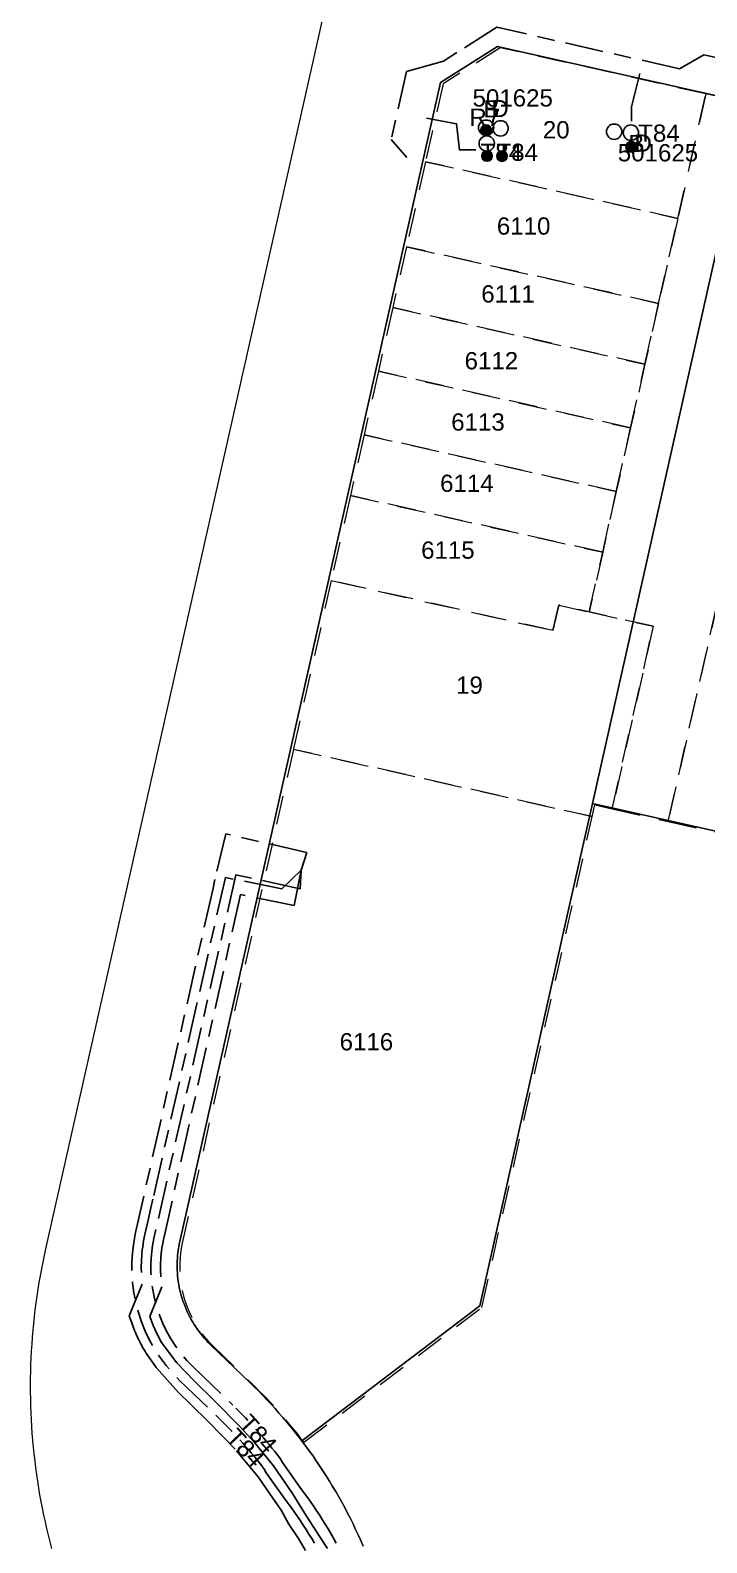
# Model space of a CAD drawing. Header units: metres. Extents: x 305195 to 306755, y 6261447 to 6263623.
# Drawn here: x 305432.2 to 305502.8, y 6262434 to 6262592 of the extents above; entities that cross this region are included whole.
import ezdxf
from ezdxf.enums import TextEntityAlignment as Align

# ---------------------------------------------------------------- set-up
doc = ezdxf.new("R2010")
doc.units = ezdxf.units.M
doc.linetypes.add('Cable Exist UG', pattern=[8.2, 4, -1.2, 1.8, -1.2])
doc.linetypes.add('Dash', pattern=[5, 3, -2])
doc.layers.get('0').update_dxf_attribs({"color": 6})
for name, color, linetype, lineweight in [('Cadastre Developer_SP_EXT', 9, 'Continuous', 5), ('Cadastre Land Parcels_SP_EXT', 9, 'Continuous', 5), ('Cadastre Roads_SP_EXT', 9, 'Continuous', 5)]:
    doc.layers.add(name, color=color, linetype=linetype, lineweight=lineweight)
for name, color, linetype in [('Duct_SP_EXT', 7, 'Continuous'), ('Mains_HV_EXT', 7, 'Continuous'), ('Mains_LV_EXT', 7, 'Continuous')]:
    doc.layers.add(name, color=color, linetype=linetype)
doc.styles.get("Standard").update_dxf_attribs({"font": 'arial.ttf'})

# ---------------------------------------------------------------- blocks, each defined once
blk = doc.blocks.new('DUCT_EXT')
blk.add_circle((0, 0.8), 0.8)
at = {"flags": 1}
blk.add_attdef('Z', (0, 0), '', height=0.2, dxfattribs=at)
at = {"flags": 9}
for tag, p in [('DUCT_CODE', (0, 0)), ('XSECT_TYPE', (0, -0.2)), ('STATE', (0, -0.6)), ('FB_REFERENCE', (0, -0.4)), ('NOTES', (0, -0.8))]:
    blk.add_attdef(tag, text='', height=0.2, dxfattribs=at).set_placement(p, align=Align.MIDDLE_LEFT)
blk = doc.blocks.new('CABLE_LARGE_EXT')
h = blk.add_hatch(color=256)
edge = h.paths.add_edge_path()
edge.add_arc((0, 0.55), 0.55, 0, 360)
blk.add_circle((0, 0.55), 0.55)
at = {"flags": 1}
blk.add_attdef('Z', (0, 0), '', height=0.2, dxfattribs=at)
at = {"flags": 9}
for tag, p in [('COND_CODE', (0, 0)), ('STATE', (0, -0.4)), ('XSECT_SIZE', (0, -0.6)), ('FB_REFERENCE', (0, -0.2)), ('NOTES', (0, -0.8))]:
    blk.add_attdef(tag, text='', height=0.2, dxfattribs=at).set_placement(p, align=Align.MIDDLE_LEFT)

msp = doc.modelspace()

# ---------------------------------------------------------------- linework, layer by layer
at = {"layer": 'Cadastre Developer_SP_EXT', "linetype": 'Dash'}
for points in [[(305502.73, 6262585.32), (305481.27, 6262590.15), (305475.29, 6262586.37), (305473.46, 6262578.25), (305499.81, 6262572.33), (305502.73, 6262585.32)], [(305499.8, 6262572.33), (305473.46, 6262578.25), (305471.46, 6262569.36), (305497.8, 6262563.44), (305499.8, 6262572.33)], [(305497.8, 6262563.44), (305471.46, 6262569.36), (305470.04, 6262563.02), (305496.38, 6262557.09), (305497.8, 6262563.44)], [(305496.38, 6262557.09), (305470.04, 6262563.02), (305468.54, 6262556.37), (305494.88, 6262550.44), (305496.38, 6262557.09)], [(305494.88, 6262550.44), (305468.54, 6262556.37), (305467.04, 6262549.72), (305493.38, 6262543.8), (305494.88, 6262550.44)], [(305493.38, 6262543.8), (305467.04, 6262549.72), (305465.62, 6262543.38), (305491.96, 6262537.46), (305493.38, 6262543.8)], [(305491.96, 6262537.46), (305465.62, 6262543.38), (305463.62, 6262534.49), (305486.77, 6262529.28), (305487.37, 6262531.94), (305490.56, 6262531.22), (305491.96, 6262537.46)], [(305514.97, 6262535.11), (305505.1, 6262537.33), (305498.8, 6262509.33), (305508.67, 6262507.11), (305514.97, 6262535.11)], [(305497.24, 6262529.72), (305487.37, 6262531.94), (305486.77, 6262529.28), (305463.62, 6262534.49), (305459.65, 6262516.88), (305490.87, 6262509.86), (305491.14, 6262511.06), (305492.95, 6262510.65), (305497.24, 6262529.72)]]:
    msp.add_lwpolyline(points, close=True, dxfattribs=at)
msp.add_lwpolyline([(305510.53, 6262583.57), (305502.73, 6262585.32), (305499.81, 6262572.33), (305497.8, 6262563.44), (305496.38, 6262557.09), (305494.88, 6262550.44), (305493.38, 6262543.8), (305491.96, 6262537.46), (305490.56, 6262531.22), (305497.24, 6262529.72), (305492.95, 6262510.65), (305498.8, 6262509.33), (305505.1, 6262537.33)], dxfattribs=at)
msp.add_lwpolyline([(305490.87, 6262509.84), (305459.66, 6262516.87), (305448.06, 6262465.31), (305448.06, 6262465.31, 0.26154), (305451.28, 6262454.52), (305451.28, 6262454.52), (305455.42, 6262450.52), (305455.42, 6262450.52, -0.038375), (305460.76, 6262444.5), (305460.76, 6262444.5), (305479.34, 6262458.59)], format="xyb", close=True, dxfattribs=at)
at = {"layer": 'Cadastre Land Parcels_SP_EXT', "linetype": 'Continuous'}
msp.add_lwpolyline([(305479.12, 6262458.74), (305488.26, 6262499.51), (305490.89, 6262511.22), (305507.31, 6262584.35), (305480.98, 6262590.29), (305475.02, 6262586.51), (305447.8, 6262465.48), (305447.73, 6262465.19), (305447.68, 6262464.89), (305447.63, 6262464.59), (305447.59, 6262464.29), (305447.56, 6262463.99), (305447.54, 6262463.69), (305447.52, 6262463.39), (305447.52, 6262463.09), (305447.52, 6262462.79), (305447.52, 6262462.48), (305447.54, 6262462.18), (305447.57, 6262461.88), (305447.6, 6262461.58), (305447.64, 6262461.28), (305447.68, 6262460.98), (305447.74, 6262460.69), (305447.8, 6262460.39), (305447.87, 6262460.1), (305447.95, 6262459.81), (305448.04, 6262459.52), (305448.13, 6262459.23), (305448.24, 6262458.95), (305448.35, 6262458.67), (305448.46, 6262458.39), (305448.58, 6262458.11), (305448.72, 6262457.84), (305448.85, 6262457.57), (305449, 6262457.31), (305449.15, 6262457.05), (305449.31, 6262456.79), (305449.47, 6262456.54), (305449.64, 6262456.29), (305449.82, 6262456.05), (305450.01, 6262455.81), (305450.2, 6262455.57), (305450.39, 6262455.34), (305450.6, 6262455.12), (305450.81, 6262454.9), (305451.02, 6262454.69), (305455.16, 6262450.69), (305455.61, 6262450.25), (305456.04, 6262449.82), (305456.48, 6262449.37), (305456.9, 6262448.92), (305457.33, 6262448.47), (305457.74, 6262448.01), (305458.15, 6262447.55), (305458.56, 6262447.08), (305458.96, 6262446.6), (305459.35, 6262446.13), (305459.74, 6262445.65), (305460.13, 6262445.16), (305460.55, 6262444.64), (305479.12, 6262458.74)], close=True, dxfattribs=at)
for points in [[(305507.31, 6262584.35), (305490.89, 6262511.22), (305580.46, 6262491.1)], [(305580.46, 6262491.1), (305490.89, 6262511.22), (305488.26, 6262499.51), (305479.12, 6262458.74), (305460.55, 6262444.64), (305460.94, 6262444.13), (305461.31, 6262443.61), (305461.68, 6262443.1), (305462.04, 6262442.57), (305462.4, 6262442.05), (305462.75, 6262441.51), (305463.09, 6262440.98), (305463.43, 6262440.44), (305463.76, 6262439.89), (305464.09, 6262439.34), (305464.4, 6262438.79), (305464.71, 6262438.24), (305465.02, 6262437.68), (305465.32, 6262437.11), (305465.61, 6262436.55), (305465.89, 6262435.98), (305466.16, 6262435.4), (305466.43, 6262434.82), (305466.7, 6262434.24), (305466.95, 6262433.66)]]:
    msp.add_lwpolyline(points, dxfattribs=at)
at = {"layer": 'Cadastre Roads_SP_EXT', "linetype": 'Continuous'}
for points in [[(305463.11, 6262595.1), (305461.85, 6262589.48), (305433.78, 6262464.71), (305433.62, 6262464.01), (305433.48, 6262463.31), (305433.34, 6262462.6), (305433.21, 6262461.89), (305433.08, 6262461.19), (305432.97, 6262460.48), (305432.86, 6262459.77), (305432.76, 6262459.05), (305432.67, 6262458.34), (305432.59, 6262457.63), (305432.51, 6262456.91), (305432.44, 6262456.2), (305432.38, 6262455.48), (305432.33, 6262454.76), (305432.28, 6262454.05), (305432.25, 6262453.33), (305432.22, 6262452.61), (305432.2, 6262451.89), (305432.18, 6262451.18), (305432.18, 6262450.46), (305432.18, 6262449.74), (305432.19, 6262449.02), (305432.21, 6262448.3), (305432.24, 6262447.58), (305432.27, 6262446.86), (305432.31, 6262446.15), (305432.36, 6262445.43), (305432.42, 6262444.71), (305432.48, 6262444), (305432.56, 6262443.28), (305432.64, 6262442.57), (305432.73, 6262441.86), (305432.83, 6262441.14), (305432.93, 6262440.43), (305433.04, 6262439.72), (305433.16, 6262439.01), (305433.29, 6262438.31), (305433.43, 6262437.6), (305433.57, 6262436.9), (305433.72, 6262436.19), (305433.88, 6262435.49), (305434.05, 6262434.79), (305434.22, 6262434.1), (305434.4, 6262433.4)], [(305466.95, 6262433.66), (305466.7, 6262434.24), (305466.43, 6262434.82), (305466.16, 6262435.4), (305465.89, 6262435.98), (305465.61, 6262436.55), (305465.32, 6262437.11), (305465.02, 6262437.68), (305464.71, 6262438.24), (305464.4, 6262438.79), (305464.09, 6262439.34), (305463.76, 6262439.89), (305463.43, 6262440.44), (305463.09, 6262440.98), (305462.75, 6262441.51), (305462.4, 6262442.05), (305462.04, 6262442.57), (305461.68, 6262443.1), (305461.31, 6262443.61), (305460.94, 6262444.13), (305460.55, 6262444.64), (305460.13, 6262445.16), (305459.74, 6262445.65), (305459.35, 6262446.13), (305458.96, 6262446.6), (305458.56, 6262447.08), (305458.15, 6262447.55), (305457.74, 6262448.01), (305457.33, 6262448.47), (305456.9, 6262448.92), (305456.48, 6262449.37), (305456.04, 6262449.82), (305455.61, 6262450.25), (305455.16, 6262450.69), (305451.02, 6262454.69), (305450.81, 6262454.9), (305450.6, 6262455.12), (305450.39, 6262455.34), (305450.2, 6262455.57), (305450.01, 6262455.81), (305449.82, 6262456.05), (305449.64, 6262456.29), (305449.47, 6262456.54), (305449.31, 6262456.79), (305449.15, 6262457.05), (305449, 6262457.31), (305448.85, 6262457.57), (305448.72, 6262457.84), (305448.58, 6262458.11), (305448.46, 6262458.39), (305448.35, 6262458.67), (305448.24, 6262458.95), (305448.13, 6262459.23), (305448.04, 6262459.52), (305447.95, 6262459.81), (305447.87, 6262460.1), (305447.8, 6262460.39), (305447.74, 6262460.69), (305447.68, 6262460.98), (305447.64, 6262461.28), (305447.6, 6262461.58), (305447.57, 6262461.88), (305447.54, 6262462.18), (305447.52, 6262462.48), (305447.52, 6262462.79), (305447.52, 6262463.09), (305447.52, 6262463.39), (305447.54, 6262463.69), (305447.56, 6262463.99), (305447.59, 6262464.29), (305447.63, 6262464.59), (305447.68, 6262464.89), (305447.73, 6262465.19), (305447.8, 6262465.48), (305475.02, 6262586.51), (305480.98, 6262590.29), (305507.31, 6262584.35)]]:
    msp.add_lwpolyline(points, dxfattribs=at)
at = {"layer": 'Duct_SP_EXT'}
for points in [[(305494.98, 6262582.47), (305494.98, 6262583.98), (305495.85, 6262587.47)], [(305478.72, 6262579.47), (305477, 6262579.48), (305476.71, 6262582.21), (305473.56, 6262582.81)]]:
    msp.add_lwpolyline(points, dxfattribs=at)
at = {"layer": 'Mains_HV_EXT', "linetype": 'Cable Exist UG'}
for points in [[(305460.47, 6262504.25), (305461.07, 6262506.09), (305452.59, 6262508.05), (305452.59, 6262508.05), (305451.47, 6262503.26), (305451.23, 6262502.21), (305451.23, 6262502.21), (305443.18, 6262466.41), (305443.18, 6262466.41, 0.261522), (305447.81, 6262450.93), (305447.81, 6262450.93), (305451.95, 6262446.93), (305451.95, 6262446.93, -0.036991), (305456.62, 6262441.69), (305456.62, 6262441.69), (305456.83, 6262441.32), (305458.72, 6262438.63), (305459.12, 6262438.1), (305459.45, 6262437.65), (305459.76, 6262437.2), (305460.08, 6262436.75), (305460.39, 6262436.29), (305460.69, 6262435.83), (305460.99, 6262435.37), (305461.28, 6262434.91), (305461.57, 6262434.43), (305461.85, 6262433.96)], [(305460.47, 6262504.25), (305460.35, 6262502.29), (305453.64, 6262503.78), (305453.64, 6262503.78), (305445.13, 6262465.97), (305445.13, 6262465.97, 0.261523), (305449.2, 6262452.37), (305449.2, 6262452.37), (305453.34, 6262448.36), (305453.34, 6262448.36, -0.037647), (305458.28, 6262442.8), (305458.28, 6262442.8), (305458.52, 6262442.4), (305458.52, 6262442.4), (305460.34, 6262439.81), (305460.73, 6262439.29), (305461.07, 6262438.82), (305461.4, 6262438.35), (305461.73, 6262437.88), (305462.05, 6262437.4), (305462.37, 6262436.92), (305462.68, 6262436.44), (305462.98, 6262435.96), (305463.28, 6262435.46), (305463.57, 6262434.96), (305463.86, 6262434.47), (305464.14, 6262433.96)]]:
    msp.add_lwpolyline(points, format="xyb", dxfattribs=at)
at = {"layer": 'Mains_LV_EXT', "linetype": 'Cable Exist UG'}
msp.add_lwpolyline([(305531.36, 6262580.93), (305530.32, 6262583.22), (305530.32, 6262583.22), (305502.54, 6262589.4), (305499.98, 6262587.95), (305499.98, 6262587.95), (305480.9, 6262592.29), (305476.72, 6262589.64), (305475.32, 6262588.76), (305475.32, 6262588.76), (305471.48, 6262587.66), (305469.88, 6262580.56), (305471.51, 6262578.69)], dxfattribs=at)
for points in [[(305460.47, 6262504.25), (305458.46, 6262502.29), (305452.56, 6262503.49), (305452.56, 6262503.49), (305449.55, 6262490.16), (305444.99, 6262469.88), (305444.78, 6262468.97), (305444.49, 6262467.69), (305444.49, 6262467.69), (305444.15, 6262466.19), (305444.15, 6262466.19, 0.084298), (305443.88, 6262461.01), (305443.88, 6262461.01), (305442.51, 6262457.69), (305442.77, 6262456.97), (305442.77, 6262456.97, 0.048817), (305444.24, 6262453.85), (305444.24, 6262453.85), (305444.27, 6262453.79), (305445.32, 6262452.29), (305447.66, 6262449.71), (305447.66, 6262449.71), (305448.91, 6262448.47), (305450.8, 6262446.64), (305453.72, 6262443.62), (305455.97, 6262440.88), (305457.19, 6262439.12), (305458.4, 6262437.4), (305459.2, 6262435.94), (305460.19, 6262434.43), (305460.94, 6262433.2)], [(305460.47, 6262504.25), (305459.73, 6262500.57), (305454.13, 6262501.7), (305454.13, 6262501.7), (305446.11, 6262465.75), (305446.11, 6262465.75, 0.093663), (305445.93, 6262460.74), (305445.93, 6262460.74), (305444.65, 6262457.64), (305444.65, 6262457.64, 0.025673), (305445.27, 6262456.15), (305445.27, 6262456.15), (305445.87, 6262454.93), (305445.87, 6262454.93), (305447.49, 6262452.78), (305449.29, 6262450.91), (305451.45, 6262448.8), (305454.05, 6262446.16), (305455.6, 6262444.49), (305457.59, 6262442.02), (305459.58, 6262439.14), (305461.04, 6262436.78), (305462.43, 6262434.61), (305463.22, 6262433.39)]]:
    msp.add_lwpolyline(points, format="xyb", dxfattribs=at)

# ---------------------------------------------------------------- block references
at = {"layer": 'Duct_SP_EXT'}
for name, p in [('DUCT_EXT', (305479.79, 6262581)), ('CABLE_LARGE_EXT', (305479.79, 6262581)), ('DUCT_EXT', (305481.3, 6262580.93)), ('DUCT_EXT', (305479.85, 6262579.35)), ('CABLE_LARGE_EXT', (305479.88, 6262578.29)), ('CABLE_LARGE_EXT', (305481.45, 6262578.28))]:
    msp.add_blockref(name, p, dxfattribs=at)
for name, p, rotation in [('DUCT_EXT', (305493.96, 6262581.38), 89.82947733904959), ('DUCT_EXT', (305495.71, 6262581.28), 90.0000000000002), ('CABLE_LARGE_EXT', (305495.48, 6262579.8), 90.0000000000002)]:
    msp.add_blockref(name, p, dxfattribs=dict(at, rotation=rotation))

# ---------------------------------------------------------------- texts
at = {"layer": 'Cadastre Developer_SP_EXT'}
for s, p in [('20', (305485.71, 6262580.68)), ('6110', (305480.91, 6262570.63)), ('6111', (305479.28, 6262563.54)), ('6112', (305477.54, 6262556.56)), ('6113', (305476.14, 6262550.16)), ('6114', (305474.98, 6262543.76)), ('6115', (305473, 6262536.78)), ('19', (305476.65, 6262522.68)), ('6116', (305464.49, 6262485.43))]:
    msp.add_text(s, height=1.8, dxfattribs=at).set_placement(p)
at = {"layer": 'Duct_SP_EXT'}
for s, p in [('501625', (305478.37, 6262584.01)), ('B', (305479.5, 6262582.87)), ('D', (305480.33, 6262582.9)), ('R7', (305478.05, 6262581.99)), ('T84', (305495.67, 6262580.33)), ('T84', (305479.21, 6262578.32)), ('T84', (305480.87, 6262578.33)), ('501625', (305493.54, 6262578.28)), ('B', (305494.65, 6262579.25)), ('D', (305495.28, 6262579.29))]:
    msp.add_text(s, height=1.8, dxfattribs=at).set_placement(p)
at = {"layer": 'Mains_LV_EXT'}
for rotation, p in [(312.5615, (305453.85, 6262446.36)), (313.145, (305452.5, 6262444.88))]:
    msp.add_text('T84', height=1.8, rotation=rotation, dxfattribs=at).set_placement(p)

doc.saveas('drawing.dxf')
